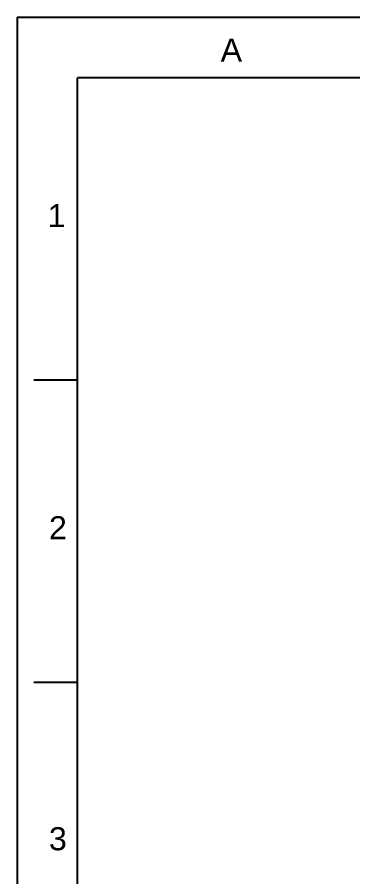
# Model space of a CAD drawing. Header units: millimetres. Extents: x 17284 to 19660, y -6011 to -2651.
# Drawn here: x 17284 to 17728, y -3788 to -2651 of the extents above; entities that cross this region are included whole.
import ezdxf

# ---------------------------------------------------------------- set-up
doc = ezdxf.new("R2010")
doc.units = ezdxf.units.MM
doc.layers.add('FORM', color=7, linetype='Continuous')
doc.styles.get("Standard").update_dxf_attribs({"font": 'arial.ttf'})

msp = doc.modelspace()

# ---------------------------------------------------------------- linework, layer by layer
at = {"layer": 'FORM', "color": 7, "linetype": 'Continuous'}
for p, q in [((17284.33, -2650.94), (19660.33, -2650.94)), ((17284.33, -2650.94), (17284.33, -6010.94)), ((19580.33, -2730.94), (17364.33, -2730.94)), ((17364.33, -3130.94), (17306.19, -3130.94)), ((17364.33, -3530.94), (17306.19, -3530.94))]:
    msp.add_line(p, q, dxfattribs=at)
at = {"layer": 'FORM', "linetype": 'Continuous'}
msp.add_line((17364.33, -5930.94), (17364.33, -2730.94), dxfattribs=at)

# ---------------------------------------------------------------- texts
at = {"layer": 'FORM', "char_height": 30.5, "attachment_point": 5}
for s, width, insert in [('A', 40, (17567.61, -2694.5)), ('1', 200, (17336.32, -2913.31)), ('2', 200, (17338.23, -3326.12)), ('3', 200, (17338.16, -3737.67))]:
    msp.add_mtext_dynamic_manual_height_columns(s, width=width, gutter_width=50, heights=[0], dxfattribs=dict(at, insert=insert))

doc.saveas('drawing.dxf')
